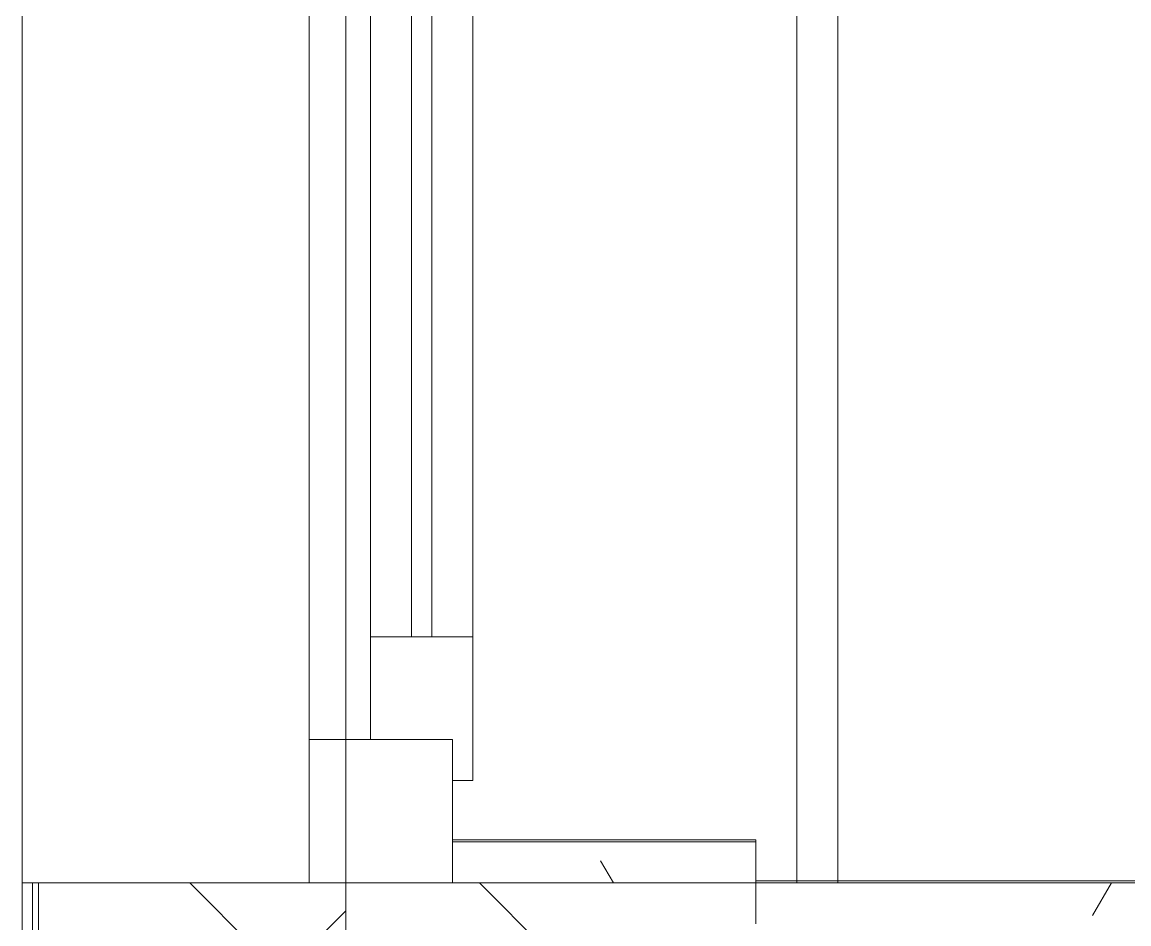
# Model space of a CAD drawing. Header units: millimetres. Extents: x -164500 to 426394, y -23753 to 102118.
# Drawn here: x 148504 to 149044, y 83039 to 83479 of the extents above; entities that cross this region are included whole.
import ezdxf

# ---------------------------------------------------------------- set-up
doc = ezdxf.new("R2010")
doc.units = ezdxf.units.MM
doc.linetypes.add('Осевая', pattern=[6350, 1270, -952.5, 3175, -952.5])
for name, color, linetype, lineweight in [('A-GLAZ', 7, 'Continuous', 9), ('A-GLAZ-1', 7, 'Continuous', 5), ('A-WALL', 7, 'Continuous', 5), ('I-WALL', 7, 'Continuous', 5), ('Оси-2', 7, 'Осевая', 9)]:
    doc.layers.add(name, color=color, linetype=linetype, lineweight=lineweight)
doc.layers.add('A-WALL-1', color=9, linetype='Continuous', lineweight=5, true_color=0x808080)
doc.layers.add('A-WALL-FNSH-1', color=9, linetype='Continuous', lineweight=5, true_color=0x808080)
pattern_1 = [(0, (148772.123, 0), (243.84, 60.96), [20.117, -162.763, 20.117, -162.763, -975.36]), (0, (148772.123, 0), (243.84, 60.96), [-365.76, 20.117, -345.643, 20.117, -162.763, -426.72]), (0, (148772.123, 0), (243.84, 60.96), [-914.4, 20.117, -101.803, 20.117, -284.683]), (120, (148863.563, 30.48), (-174.7129, 180.69163), [20.117, -162.763, 20.117, -162.763, -975.36]), (120, (148863.563, 30.48), (-174.7129, 180.69163), [-365.76, 20.117, -345.643, 20.117, -162.763, -426.72]), (120, (148863.563, 30.48), (-174.7129, 180.69163), [-914.4, 20.117, -101.803, 20.117, -284.683]), (240, (148894.043, 152.4), (-69.1271, -241.65163), [20.117, -162.763, 20.117, -162.763, -975.36]), (240, (148894.043, 152.4), (-69.1271, -241.65163), [-365.76, 20.117, -345.643, 20.117, -162.763, -426.72]), (240, (148894.043, 152.4), (-69.1271, -241.65163), [-914.4, 20.117, -101.803, 20.117, -284.683])]

# ---------------------------------------------------------------- blocks, each defined once
blk = doc.blocks.new('120_Окно_СКБ_2Ст - 120_Окно_СКБ_2Ст 2100х2500 _мал створка справа_-22445857-Объем проектирования 2 этажа')
at = {"layer": 'A-GLAZ'}
for p, q in [((-1050, -127), (-1050, -57)), ((-1050, -57), (-980, -57)), ((-980, -57), (-980, -127)), ((150, -87), (-980, -87)), ((-980, -87), (-980, -127)), ((-930, -137), (-930, -87)), ((-980, -127), (-1050, -127)), ((-980, -127), (-1000, -127)), ((-1000, -127), (-1000, -137)), ((-1000, -137), (170, -137)), ((170, -137), (-1000, -137))]:
    blk.add_line(p, q, dxfattribs=at)
at = {"layer": 'A-GLAZ-1'}
for p, q in [((1050, -57), (-1050, -57)), ((-930, -107), (100, -107)), ((100, -117), (-930, -117)), ((-1030, -127), (-1000, -127))]:
    blk.add_line(p, q, dxfattribs=at)
blk = doc.blocks.new('Зашивка приборов отопления42 - Зашивка приборов отопления-33374801-Объем проектирования 2 этажа')
at = {"layer": 'A-WALL'}
blk.add_line((37471.94, 23439), (35391.94, 23439), dxfattribs=at)
blk = doc.blocks.new('2floor')
at = {"layer": 'A-WALL'}
h = blk.add_hatch(dxfattribs=at)
h.set_pattern_fill('FP_24', color=256, style=0, pattern_type=2)
h.set_pattern_definition([(45, (148772.12, 0), (-141.4214, 141.4214), []), (135, (148772.12, 0), (-141.4214, -141.4214), [])])
h.paths.add_polyline_path([(148662.12, -100), (148662.12, 5220), (148512.12, 5220), (148512.12, -100)])
h.paths.add_polyline_path([(148644.12, 7320), (148662.12, 7320), (148662.12, 8520), (148512.12, 8520), (148512.12, 7320)])
h.paths.add_polyline_path([(148512.12, 10620), (148662.12, 10620), (148662.12, 11520), (148512.12, 11520), (148512.12, 10849.89)])
h.paths.add_polyline_path([(148512.12, 13120), (148662.12, 13120), (148662.12, 15350), (148512.12, 15350), (148512.12, 13926.58)])
h = blk.add_hatch(dxfattribs=at)
h.set_pattern_fill('FP_2', color=256, style=0, pattern_type=2)
h.set_pattern_definition([(135, (148772.12, 0), (-70.7107, -70.7107), [])])
h.paths.add_polyline_path([(148862.12, 7900), (148862.12, 8520), (148662.12, 8520), (148662.12, 7900)])
h.paths.add_polyline_path([(148862.12, 10620), (148862.12, 10900), (148662.12, 10900), (148662.12, 10620), (148861.59, 10620)])
h.paths.add_polyline_path([(148719.27, 11400), (148862.12, 11400), (148862.12, 11520), (148662.12, 11520), (148662.12, 11400)])
h.paths.add_polyline_path([(148862.12, 13120), (148862.12, 14700), (148662.12, 14700), (148662.12, 13120), (148774.67, 13120)])
at = {"layer": 'I-WALL'}
h = blk.add_hatch(dxfattribs=at)
h.set_pattern_fill('FP_191', color=256, style=0, pattern_type=2)
h.set_pattern_definition(pattern_1)
h.paths.add_polyline_path([(148724.12, 8520), (148862.12, 8520), (148862.12, 8540), (148714.12, 8538.18), (148714.12, 8520)])
h = blk.add_hatch(dxfattribs=at)
h.set_pattern_fill('FP_191', color=256, style=0, pattern_type=2)
h.set_pattern_definition(pattern_1)
h.paths.add_polyline_path([(149606.94, 8500), (150042.12, 8500), (150042.12, 8520), (148902.12, 8520), (148902.12, 8500), (149317.12, 8500)])
at = {"layer": 'A-WALL'}
for p, q in [((148504.12, 8520), (148504.12, 10620)), ((148862.12, 8500), (148862.12, 8540)), ((148509.12, 8520), (148509.12, 7320)), ((148512.12, 8520), (148512.12, 7320)), ((148662.12, 8520), (148662.12, 7320))]:
    blk.add_line(p, q, dxfattribs=at)
at = {"layer": 'A-WALL-1'}
for p, q in [((148862.12, 8540), (148714.12, 8540)), ((148714.12, 8540), (148714.12, 8520)), ((148902.12, 8520), (148512.12, 8520))]:
    blk.add_line(p, q, dxfattribs=at)
at = {"layer": 'A-WALL-FNSH-1'}
for p, q in [((148862.12, 8541), (148714.12, 8541)), ((148714.12, 8541), (148714.12, 8540)), ((148862.12, 8540), (148862.12, 8541)), ((148512.12, 8520), (148504.12, 8520)), ((148504.12, 8520), (148504.12, 7320)), ((150043.12, 8521), (148862.12, 8521)), ((148862.12, 8520), (149317.62, 8520))]:
    blk.add_line(p, q, dxfattribs=at)
at = {"layer": 'I-WALL'}
for p, q in [((148662.12, 8520), (148662.12, 10620)), ((148882.12, 10600), (148882.12, 8520)), ((148902.12, 10600), (148902.12, 8520))]:
    blk.add_line(p, q, dxfattribs=at)
at = {"layer": 'Оси-2'}
blk.add_line((148882.12, 3093.74), (148882.12, 10380), dxfattribs=at)
at = {"layer": 'A-GLAZ', "color": 3, "rotation": 89.99999999999993}
blk.add_blockref('120_Окно_СКБ_2Ст - 120_Окно_СКБ_2Ст 2100х2500 _мал створка справа_-22445857-Объем проектирования 2 этажа', (148587.12, 9570), dxfattribs=at)
at = {"layer": 'A-WALL', "rotation": 90.0000000000001}
blk.add_blockref('Зашивка приборов отопления42 - Зашивка приборов отопления-33374801-Объем проектирования 2 этажа', (172321.12, -26871.94), dxfattribs=at)

msp = doc.modelspace()

# ---------------------------------------------------------------- block references
msp.add_blockref('2floor', (0, 74539.358))

doc.saveas('drawing.dxf')
